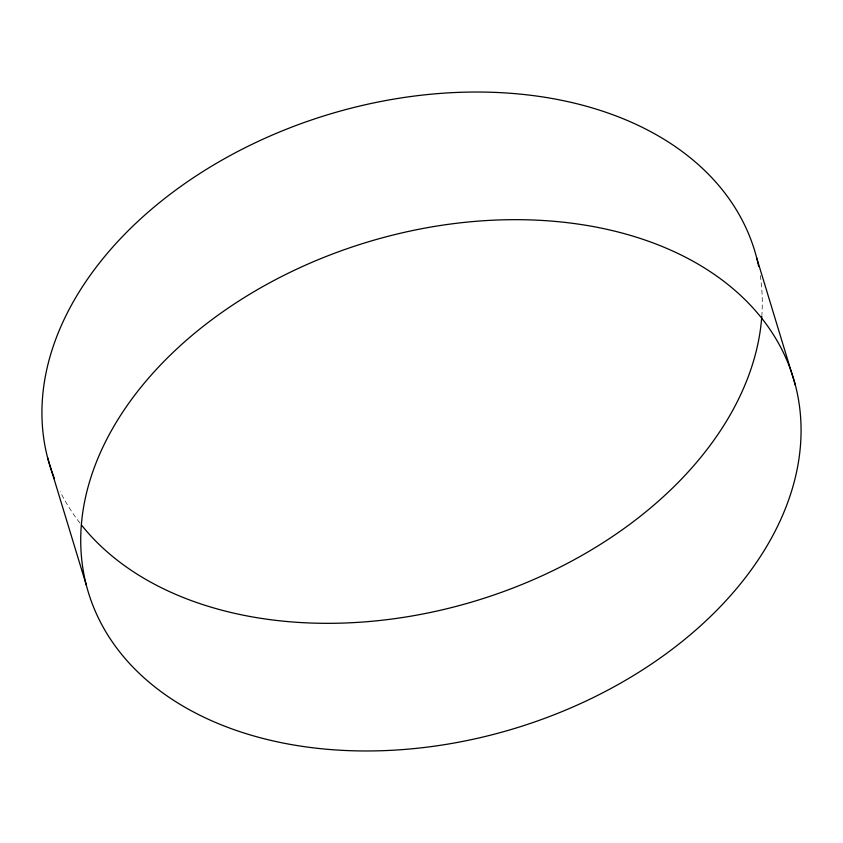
<?xml version="1.0" encoding="UTF-8"?>
<svg xmlns="http://www.w3.org/2000/svg" width="843" height="843" viewBox="0 0 843 843"><rect width="100%" height="100%" fill="white"/><g stroke="black" fill="none" stroke-linecap="round" stroke-linejoin="round"><path stroke-width="0.63" stroke-dasharray="4.21 3.16" d="M760.26 275.492A368.433 254.08 -16.9 0 1 761.903 314.766M79.874 522.966A368.433 254.08 -16.9 0 1 60.253 491.69"/><path stroke-width="1.26" d="M756.624 257.673L795.413 385.325A368.433 254.08 -16.9 0 1 318.707 748.458A368.433 254.08 -16.9 0 1 208.558 322.184A368.433 254.08 -16.9 0 1 795.413 385.325M47.587 457.675L86.376 585.327M54.426 478.613A368.433 254.08 -16.9 0 1 329.497 114.195A368.433 254.08 -16.9 0 1 758.668 266.525M761.819 316.02A368.433 254.08 -16.9 0 1 477.475 600.321A368.433 254.08 -16.9 0 1 81.413 524.936"/></g></svg>
